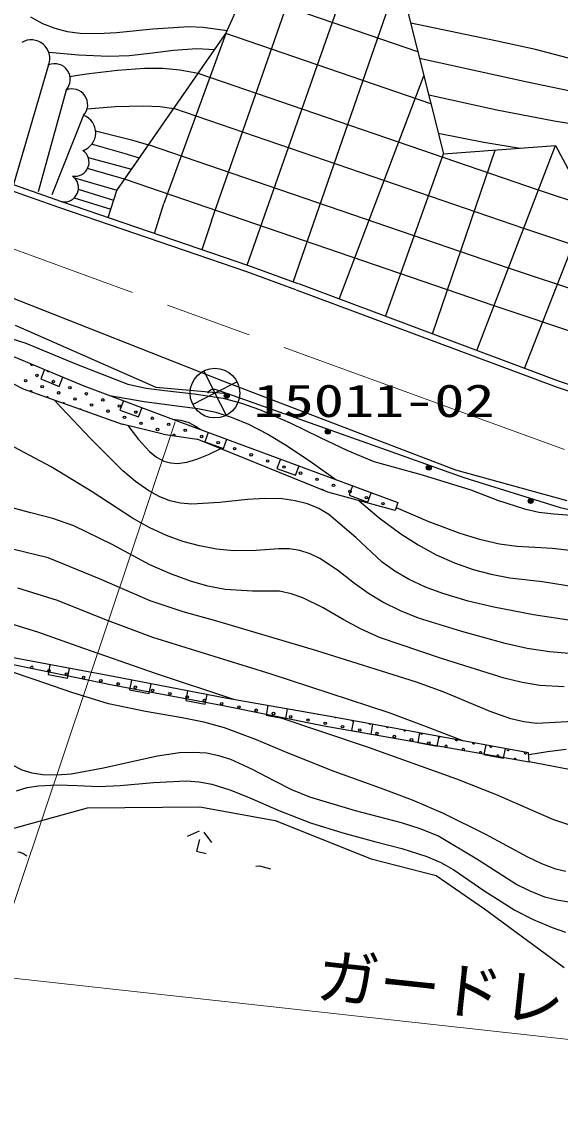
# Model space of a CAD drawing. Units: millimetres, scale not verified. Extents: x 40000 to 680000, y 20000 to 380000.
# Drawn here: x 375890 to 397551, y 259831 to 303825 of the extents above; entities that cross this region are included whole.
import ezdxf
from ezdxf.enums import TextEntityAlignment as Align

# ---------------------------------------------------------------- set-up
doc = ezdxf.new("R2010")
doc.units = ezdxf.units.MM
doc.header["$LTSCALE"] = 1000
doc.linetypes.add('CHAIN', pattern=[18.5, 12, -1.5, 3.5, -1.5])
for name, color, linetype, lineweight in [('M-BGD', 7, 'Continuous', 25), ('M-BMK', 2, 'CHAIN', 13), ('M-BMK-HTXT', 7, 'Continuous', 13)]:
    doc.layers.add(name, color=color, linetype=linetype, lineweight=lineweight)
doc.styles.add('ＭＳ ゴシック', font='')
doc.styles.get('ＭＳ ゴシック').set_extended_font_data('MS Gothic')

# ---------------------------------------------------------------- blocks, each defined once
blk = doc.blocks.new('BUHIN1')
at = {"color": 7, "linetype": 'Continuous', "lineweight": 25}
for points in [[(166, 987), (0, 0), (-162, -984)], [(-987, 166), (0, 0), (981, -158)]]:
    blk.add_lwpolyline(points, dxfattribs=at)
blk.add_circle((0, 0), 1000, dxfattribs=at)

msp = doc.modelspace()

# ---------------------------------------------------------------- linework, layer by layer
at = {"layer": 'M-BGD'}
for p, q in [((383528, 295804), (388105, 308954)), ((384103, 303352), (386582, 308887)), ((384950, 294024), (390227, 309048)), ((390227, 309048), (392851, 298503)), ((386806, 293343), (391069, 305665)), ((391826, 302620), (384847, 305014)), ((376241, 304023), (376718, 303764)), ((376718, 303764), (377213, 303564)), ((377213, 303564), (377712, 303437)), ((381154, 303547), (382603, 303639)), ((382603, 303639), (383190, 303614)), ((383190, 303614), (384156, 303472)), ((395012, 303052), (391538, 303778)), ((377712, 303437), (378231, 303369)), ((378231, 303369), (378955, 303351)), ((378955, 303351), (379700, 303393)), ((379700, 303393), (381154, 303547)), ((379713, 297036), (384103, 303352)), ((380109, 297605), (384103, 303352)), ((384103, 303352), (381604, 296513)), ((392348, 300524), (384103, 303352)), ((381044, 302559), (381995, 302684)), ((381995, 302684), (382932, 302746)), ((382932, 302746), (383655, 302708)), ((396561, 302709), (395012, 303052)), ((398094, 302308), (396561, 302709)), ((376971, 302606), (378172, 302496)), ((378172, 302496), (379396, 302444)), ((379396, 302444), (380207, 302470)), ((380207, 302470), (381044, 302559)), ((391890, 302363), (396223, 301404)), ((376965, 302093), (375555, 297280)), ((379732, 301869), (378604, 301727)), ((380821, 301947), (379732, 301869)), ((381548, 301945), (380821, 301947)), ((382249, 301883), (381548, 301945)), ((382986, 301745), (382249, 301883)), ((378221, 301671), (377827, 301613)), ((378604, 301727), (378221, 301671)), ((396680, 297049), (382986, 301745)), ((388658, 292660), (392068, 301650)), ((396223, 301404), (400292, 300565)), ((377669, 301077), (376550, 296979)), ((395002, 300272), (392262, 300870)), ((378373, 300060), (377095, 296854)), ((378519, 300326), (379644, 300417)), ((379644, 300417), (380766, 300448)), ((380766, 300448), (381452, 300410)), ((381452, 300410), (382002, 300330)), ((396087, 295499), (382002, 300330)), ((397317, 299829), (395002, 300272)), ((399013, 299541), (397317, 299829)), ((378857, 299433), (380296, 299074)), ((392642, 299340), (394482, 298976)), ((377416, 296333), (370476, 298770)), ((377501, 296579), (370558, 299017)), ((380004, 298520), (378686, 298896)), ((380296, 299074), (380988, 298871)), ((395475, 293903), (380988, 298871)), ((392851, 298503), (397369, 298848)), ((394205, 290585), (397369, 298848)), ((394482, 298976), (395945, 298739)), ((397369, 298848), (401116, 291796)), ((378560, 298368), (380307, 297891)), ((380618, 298338), (380004, 298520)), ((390529, 291960), (392851, 298503)), ((392415, 291254), (394930, 298662)), ((379225, 297719), (378534, 297922)), ((378003, 297547), (379717, 297050)), ((380024, 297484), (379225, 297719)), ((394894, 292384), (380024, 297484)), ((379587, 296636), (378164, 297070)), ((379367, 295939), (379713, 297036)), ((398678, 296384), (396680, 297049)), ((385030, 293997), (377501, 296579)), ((377997, 296734), (379476, 296285)), ((384943, 293752), (377416, 296333)), ((381223, 295302), (381604, 296513)), ((396119, 289869), (398670, 296399)), ((383528, 295804), (383137, 294646)), ((399805, 294262), (396087, 295499)), ((387008, 293269), (385030, 293997)), ((400967, 292076), (395475, 293903)), ((386918, 293025), (384943, 293752)), ((397442, 289097), (386945, 293023)), ((397528, 289342), (387036, 293267)), ((384024, 289346), (375313, 292780)), ((371098, 292201), (378387, 289161)), ((400557, 290500), (394894, 292384)), ((374132, 291493), (376045, 290888)), ((374132, 291493), (376045, 290888)), ((375614, 291611), (381286, 289113)), ((372294, 290881), (375936, 289045)), ((376045, 290888), (378093, 290032)), ((376045, 290888), (378093, 290032)), ((378093, 290032), (380161, 289233)), ((378093, 290032), (380161, 289233)), ((376803, 289822), (376649, 289452)), ((377388, 289144), (377541, 289514)), ((375936, 289045), (379931, 287623)), ((376649, 289452), (377388, 289144)), ((378387, 289161), (382317, 287690)), ((380161, 289233), (380890, 289074)), ((380161, 289233), (380890, 289074)), ((380890, 289074), (381643, 288971)), ((380890, 289074), (381643, 288971)), ((381286, 289113), (384170, 288854)), ((393348, 285764), (384024, 289346)), ((400094, 288214), (397442, 289097)), ((400160, 288466), (397528, 289342)), ((379421, 288774), (380818, 288530)), ((381643, 288971), (382828, 288846)), ((381643, 288971), (382828, 288846)), ((382828, 288846), (383994, 288663)), ((382828, 288846), (383994, 288663)), ((383379, 288870), (383400, 288912)), ((383400, 288912), (383431, 288955)), ((383431, 288955), (383473, 288993)), ((383473, 288993), (383511, 289014)), ((383511, 289014), (383560, 289031)), ((383560, 289031), (383611, 289037)), ((383611, 289037), (383656, 289033)), ((383656, 289033), (383699, 289022)), ((383699, 289022), (383934, 288938)), ((383934, 288938), (384170, 288854)), ((383994, 288663), (384729, 288468)), ((383994, 288663), (384729, 288468)), ((384170, 288854), (389982, 286793)), ((377341, 288443), (377202, 288594)), ((377474, 288299), (377341, 288443)), ((378668, 287028), (377474, 288299)), ((379977, 288566), (379837, 288191)), ((379837, 288191), (380586, 287911)), ((380586, 287911), (380726, 288286)), ((380818, 288530), (382236, 288344)), ((382236, 288344), (382965, 288253)), ((382965, 288253), (383689, 288101)), ((384729, 288468), (385459, 288212)), ((384729, 288468), (385459, 288212)), ((385459, 288212), (386686, 287677)), ((385459, 288212), (386686, 287677)), ((381954, 287826), (382289, 287787)), ((382289, 287787), (382607, 287689)), ((383689, 288101), (384354, 287889)), ((384354, 287889), (385011, 287617)), ((381572, 287221), (379931, 287623)), ((380150, 287570), (380579, 287010)), ((382317, 287690), (391021, 284461)), ((382607, 287689), (382854, 287557)), ((382854, 287557), (383094, 287402)), ((383392, 287291), (383253, 286916)), ((385011, 287617), (385793, 287218)), ((386686, 287677), (387900, 287082)), ((386686, 287677), (387900, 287082)), ((377064, 285902), (375155, 286923)), ((379955, 285747), (378668, 287028)), ((380579, 287010), (381033, 286515)), ((381572, 287221), (382948, 287012)), ((388200, 284877), (382948, 287012)), ((383253, 286916), (384003, 286638)), ((384003, 286638), (384142, 287013)), ((385793, 287218), (386565, 286755)), ((387900, 287082), (388964, 286570)), ((387900, 287082), (388964, 286570)), ((381033, 286515), (381311, 286292)), ((382934, 286216), (383395, 286404)), ((383395, 286404), (383874, 286626)), ((386565, 286755), (387552, 286089)), ((388964, 286570), (390056, 286113)), ((388964, 286570), (390056, 286113)), ((389982, 286793), (393679, 285468)), ((381311, 286292), (381605, 286132)), ((381605, 286132), (381866, 286058)), ((381866, 286058), (382151, 286042)), ((382151, 286042), (382534, 286096)), ((382534, 286096), (382934, 286216)), ((386294, 286215), (386154, 285840)), ((387552, 286089), (388527, 285387)), ((390056, 286113), (392005, 285575)), ((390056, 286113), (392005, 285575)), ((378723, 284893), (377064, 285902)), ((380467, 285309), (379955, 285747)), ((386154, 285840), (386904, 285562)), ((386904, 285562), (387044, 285937)), ((392005, 285575), (393952, 284975)), ((392005, 285575), (393952, 284975)), ((397831, 284527), (393348, 285764)), ((380995, 284936), (380467, 285309)), ((389195, 285139), (389056, 284764)), ((393679, 285468), (397547, 284260)), ((380344, 283836), (378723, 284893)), ((381416, 284706), (380995, 284936)), ((381844, 284539), (381416, 284706)), ((390909, 284145), (388200, 284877)), ((389056, 284764), (389806, 284485)), ((389806, 284485), (389945, 284860)), ((393952, 284975), (395027, 284561)), ((393952, 284975), (395027, 284561)), ((376254, 284051), (375397, 284278)), ((382280, 284441), (381844, 284539)), ((382730, 284402), (382280, 284441)), ((383837, 284465), (382730, 284402)), ((384970, 284591), (383837, 284465)), ((385670, 284630), (384970, 284591)), ((386360, 284608), (385670, 284630)), ((386889, 284534), (386360, 284608)), ((387385, 284406), (386889, 284534)), ((387834, 284221), (387385, 284406)), ((388245, 283988), (387834, 284221)), ((389457, 284537), (390272, 283848)), ((391021, 284461), (390909, 284145)), ((390953, 284270), (392226, 283719)), ((395027, 284561), (396111, 284208)), ((395027, 284561), (396111, 284208)), ((396111, 284208), (396691, 284080)), ((396111, 284208), (396691, 284080)), ((397547, 284260), (401472, 283394)), ((377135, 283818), (376254, 284051)), ((377982, 283533), (377135, 283818)), ((381013, 283462), (380344, 283836)), ((389327, 283059), (388245, 283988)), ((390272, 283848), (391136, 283198)), ((396691, 284080), (397291, 284010)), ((396691, 284080), (397291, 284010)), ((397291, 284010), (397993, 283960)), ((397291, 284010), (397993, 283960)), ((379519, 282777), (377982, 283533)), ((381708, 283143), (381013, 283462)), ((392226, 283719), (393510, 283229)), ((382365, 282901), (381708, 283143)), ((383043, 282716), (382365, 282901)), ((390388, 282068), (389327, 283059)), ((391136, 283198), (391835, 282756)), ((393510, 283229), (394303, 282986)), ((394303, 282986), (395106, 282803)), ((376942, 282237), (375515, 282591)), ((381040, 281960), (379519, 282777)), ((383727, 282591), (383043, 282716)), ((384423, 282526), (383727, 282591)), ((385320, 282532), (384423, 282526)), ((386212, 282600), (385320, 282532)), ((386655, 282596), (386212, 282600)), ((387071, 282534), (386655, 282596)), ((387488, 282398), (387071, 282534)), ((391835, 282756), (392565, 282365)), ((395106, 282803), (395813, 282703)), ((395813, 282703), (396530, 282662)), ((396530, 282662), (397240, 282632)), ((397240, 282632), (397940, 282542)), ((379012, 281395), (376942, 282237)), ((387881, 282206), (387488, 282398)), ((388587, 281738), (387881, 282206)), ((390903, 281696), (390388, 282068)), ((392565, 282365), (393295, 282041)), ((393295, 282041), (394055, 281771)), ((381845, 281602), (381040, 281960)), ((382673, 281298), (381845, 281602)), ((389282, 281204), (388587, 281738)), ((391448, 281377), (390903, 281696)), ((394055, 281771), (394782, 281574)), ((394782, 281574), (395529, 281433)), ((381048, 280502), (379012, 281395)), ((383372, 281102), (382673, 281298)), ((389836, 280797), (389282, 281204)), ((392129, 281057), (391448, 281377)), ((395529, 281433), (396845, 281283)), ((396845, 281283), (398166, 281072)), ((375708, 281031), (377306, 280534)), ((384071, 280967), (383372, 281102)), ((385168, 280897), (384071, 280967)), ((386255, 280889), (385168, 280897)), ((386731, 280785), (386255, 280889)), ((387196, 280620), (386731, 280785)), ((390410, 280449), (389836, 280797)), ((392827, 280795), (392129, 281057)), ((393848, 280495), (392827, 280795)), ((377306, 280534), (379215, 279761)), ((382385, 280066), (381048, 280502)), ((388014, 280219), (387196, 280620)), ((391121, 280097), (390410, 280449)), ((394882, 280253), (393848, 280495)), ((396481, 279945), (394882, 280253)), ((383734, 279691), (382385, 280066)), ((388821, 279755), (388014, 280219)), ((391853, 279803), (391121, 280097)), ((393590, 279264), (391853, 279803)), ((398078, 279697), (396481, 279945)), ((376578, 279225), (375022, 279713)), ((379215, 279761), (381144, 279047)), ((387763, 278490), (383734, 279691)), ((389544, 279362), (388821, 279755)), ((390281, 279030), (389544, 279362)), ((378114, 278680), (376578, 279225)), ((381144, 279047), (385906, 277559)), ((392783, 278179), (390281, 279030)), ((395339, 278784), (393590, 279264)), ((381263, 277575), (378114, 278680)), ((391770, 277233), (387763, 278490)), ((396225, 278585), (395339, 278784)), ((397121, 278445), (396225, 278585)), ((379565, 277453), (375259, 278258)), ((395305, 277386), (392783, 278179)), ((398772, 278313), (397121, 278445)), ((379529, 277111), (375212, 277997)), ((376432, 277329), (375356, 277685)), ((377019, 277929), (376945, 277536)), ((377732, 277389), (377805, 277782)), ((377905, 276815), (376432, 277329)), ((376945, 277536), (377732, 277389)), ((384081, 276591), (379565, 277453)), ((380301, 277313), (380226, 276920)), ((381012, 276770), (381087, 277163)), ((384418, 276532), (381263, 277575)), ((385906, 277559), (390658, 276013)), ((392847, 276846), (391770, 277233)), ((396021, 277212), (395305, 277386)), ((396736, 277099), (396021, 277212)), ((379382, 276362), (377905, 276815)), ((383927, 276290), (379529, 277111)), ((380226, 276920), (381012, 276770)), ((382559, 276882), (382484, 276489)), ((383270, 276339), (383345, 276732)), ((393903, 276402), (392847, 276846)), ((397719, 277036), (396736, 277099)), ((380860, 276050), (379382, 276362)), ((382484, 276489), (383270, 276339)), ((388051, 275463), (383927, 276290)), ((388292, 275852), (384081, 276591)), ((385793, 276291), (385723, 275897)), ((394733, 276044), (393903, 276402)), ((382340, 275799), (380860, 276050)), ((385723, 275897), (386511, 275758)), ((386511, 275758), (386581, 276152)), ((396284, 274387), (388292, 275852)), ((390658, 276013), (392164, 275447)), ((395561, 275752), (394733, 276044)), ((383207, 275625), (382340, 275799)), ((384049, 275394), (383207, 275625)), ((386237, 275826), (389821, 274613)), ((396303, 274005), (388051, 275463)), ((389231, 275680), (389159, 275286)), ((389945, 275142), (390018, 275536)), ((392164, 275447), (393666, 274867)), ((396086, 275627), (395561, 275752)), ((396608, 275564), (396086, 275627)), ((398333, 275661), (396608, 275564)), ((385338, 274913), (384049, 275394)), ((389159, 275286), (389945, 275142)), ((391895, 275192), (391823, 274798)), ((392609, 274654), (392682, 275047)), ((386610, 274373), (385338, 274913)), ((389821, 274613), (393386, 273343)), ((391823, 274798), (392609, 274654)), ((394559, 274703), (394487, 274310)), ((395273, 274166), (395346, 274559)), ((381354, 274249), (380440, 274054)), ((382235, 274377), (381354, 274249)), ((382787, 274400), (382235, 274377)), ((383320, 274364), (382787, 274400)), ((383817, 274268), (383320, 274364)), ((384298, 274115), (383817, 274268)), ((385170, 273718), (384298, 274115)), ((388464, 273637), (386610, 274373)), ((394487, 274310), (395273, 274166)), ((396303, 274005), (396284, 274387)), ((397047, 274419), (396288, 274308)), ((397796, 274513), (397047, 274419)), ((375897, 273691), (375538, 273869)), ((376300, 273567), (375897, 273691)), ((379170, 273763), (377877, 273529)), ((380440, 274054), (379170, 273763)), ((386037, 273255), (385170, 273718)), ((396302, 274029), (397917, 273722)), ((376727, 273500), (376300, 273567)), ((377296, 273484), (376727, 273500)), ((377877, 273529), (377296, 273484)), ((381191, 273188), (382501, 273251)), ((382501, 273251), (383021, 273216)), ((383021, 273216), (383537, 273120)), ((386750, 272898), (386037, 273255)), ((390327, 272963), (388464, 273637)), ((393386, 273343), (394980, 272704)), ((375670, 272850), (376102, 272983)), ((376102, 272983), (376554, 273058)), ((376554, 273058), (377316, 273091)), ((377316, 273091), (378113, 273064)), ((378113, 273064), (378981, 273033)), ((378981, 273033), (379852, 273062)), ((379852, 273062), (381191, 273188)), ((383537, 273120), (384253, 272899)), ((384253, 272899), (384967, 272614)), ((387477, 272601), (386750, 272898)), ((391604, 272476), (390327, 272963)), ((384967, 272614), (386225, 272063)), ((389312, 272053), (387477, 272601)), ((392858, 271934), (391604, 272476)), ((394980, 272704), (396568, 272003)), ((375230, 271250), (378529, 272170)), ((378529, 272170), (383051, 272209)), ((383051, 272209), (386078, 271658)), ((386225, 272063), (387506, 271568)), ((391161, 271564), (389312, 272053)), ((394556, 271093), (392858, 271934)), ((396568, 272003), (397286, 271698)), ((386078, 271658), (389949, 270119)), ((387506, 271568), (388807, 271155)), ((391915, 271325), (391161, 271564)), ((397286, 271698), (398014, 271454)), ((383019, 271233), (382548, 271020)), ((383208, 271184), (383515, 270768)), ((388807, 271155), (390130, 270798)), ((392633, 271036), (391915, 271325)), ((394202, 270101), (392633, 271036)), ((396251, 270186), (394556, 271093)), ((383032, 270894), (382911, 270429)), ((390130, 270798), (391175, 270534)), ((382911, 270429), (383300, 270328)), ((391175, 270534), (392193, 270215)), ((392193, 270215), (392745, 269971)), ((396808, 269913), (396251, 270186)), ((385304, 269823), (385456, 269835)), ((385456, 269835), (385890, 269711)), ((389949, 270119), (392565, 269444)), ((392745, 269971), (393278, 269668)), ((395770, 269097), (394202, 270101)), ((397376, 269701), (396808, 269913)), ((397775, 269608), (397376, 269701)), ((392565, 269444), (394502, 268106)), ((393278, 269668), (394482, 268834)), ((394482, 268834), (395729, 268044)), ((396341, 268807), (395770, 269097)), ((396929, 268575), (396341, 268807)), ((397417, 268443), (396929, 268575)), ((397903, 268372), (397417, 268443)), ((394502, 268106), (397707, 265741)), ((395729, 268044), (396468, 267666)), ((396468, 267666), (397232, 267344)), ((397232, 267344), (397769, 267157))]:
    msp.add_line(p, q, dxfattribs=at)
for centre, radius in [((376497, 289583), 49.8), ((376043, 289374), 49.8), ((376706, 289128), 49.8), ((377160, 289337), 49.8), ((377823, 289091), 49.8), ((377369, 288882), 49.8), ((378032, 288636), 49.8), ((378486, 288845), 49.8), ((379149, 288599), 49.8), ((384137, 288761), 99.5), ((384137, 288761), 88), ((384137, 288761), 76.5), ((384137, 288761), 64.5), ((384137, 288761), 53), ((384137, 288761), 39), ((384137, 288761), 27), ((384137, 288761), 15.5), ((384137, 288761), 3), ((378695, 288390), 49.8), ((379358, 288144), 49.8), ((379812, 288353), 49.8), ((380021, 287898), 49.8), ((380475, 288107), 49.8), ((381138, 287861), 49.8), ((380684, 287653), 49.8), ((381347, 287407), 49.8), ((381801, 287615), 49.8), ((382464, 287369), 49.8), ((388201, 287319), 99.5), ((388201, 287319), 88), ((388201, 287319), 76.5), ((388201, 287319), 64.5), ((388201, 287319), 53), ((388201, 287319), 39), ((388201, 287319), 27), ((388201, 287319), 15.5), ((388201, 287319), 3), ((383127, 287123), 49.8), ((383790, 286877), 49.8), ((384453, 286631), 49.8), ((385116, 286385), 49.8), ((385779, 286139), 49.8), ((392263, 285870), 99.5), ((386442, 285893), 49.8), ((387105, 285648), 49.8), ((392263, 285870), 88), ((392263, 285870), 76.5), ((392263, 285870), 64.5), ((392263, 285870), 53), ((392263, 285870), 39), ((392263, 285870), 27), ((392263, 285870), 15.5), ((392263, 285870), 3), ((387768, 285402), 49.8), ((388431, 285156), 49.8), ((389094, 284910), 49.8), ((389756, 284664), 49.8), ((390419, 284418), 49.8), ((396364, 284525), 99.5), ((396364, 284525), 88), ((396364, 284525), 76.5), ((396364, 284525), 64.5), ((396364, 284525), 53), ((396364, 284525), 39), ((396364, 284525), 27), ((396364, 284525), 15.5), ((396364, 284525), 3), ((376985, 277691), 49.8), ((377680, 277558), 49.8), ((378374, 277426), 49.8), ((379069, 277293), 49.8), ((379764, 277161), 49.8), ((380458, 277028), 49.8), ((381153, 276896), 49.8), ((381847, 276763), 49.8), ((382542, 276630), 49.8), ((383236, 276498), 49.8), ((383931, 276365), 49.8), ((384626, 276233), 49.8), ((385320, 276100), 49.8), ((386015, 275968), 49.8), ((386709, 275835), 49.8), ((387404, 275703), 49.8), ((388098, 275570), 49.8), ((388793, 275437), 49.8), ((389488, 275305), 49.8), ((390182, 275172), 49.8), ((390877, 275040), 49.8), ((391571, 274907), 49.8), ((392266, 274775), 49.8)]:
    msp.add_circle(centre, radius, dxfattribs=at)
for centre, radius, start, end in [((376272, 302358), 742, 339.0537, 120.974), ((377203, 301506), 634, 317.382, 112.0212), ((377906, 300489), 634, 317.382, 112.0212), ((378109, 299356), 752, 288.6113, 69.5027), ((378021, 298176), 572, 260.3434, 54.9827), ((377597, 297143), 572, 260.3434, 54.9827), ((376289, 290037), 49.8, 158.4629, 336.2659), ((376952, 289791), 49.8, 193.1681, 301.5607), ((376251, 288920), 49.8, 354.4202, 146.4076), ((376914, 288674), 49.8, 6.0416, 134.7862), ((377577, 288428), 49.8, 18.9838, 121.8498), ((378240, 288182), 49.8, 34.9686, 105.8651), ((382009, 287161), 49.8, 344.6053, 178.1484), ((387313, 285193), 49.8, 23.5415, 112.8706), ((387976, 284947), 49.8, 358.9429, 137.4692), ((376291, 277823), 49.8, 278.1172, 238.6745), ((387817, 275984), 49.8, 243.8674, 276.2064), ((388512, 275851), 49.8, 221.2058, 298.0262), ((389206, 275718), 49.8, 212.3966, 306.8354), ((389901, 275586), 49.8, 204.7018, 314.5302), ((390596, 275453), 49.8, 197.6771, 321.5549), ((391290, 275321), 49.8, 191.0865, 328.1455), ((391985, 275188), 49.8, 184.7829, 334.4491), ((392679, 275056), 49.8, 178.6629, 340.5691), ((392960, 274642), 49.8, 282.4643, 237.4942), ((393374, 274923), 49.8, 172.6456, 346.5864), ((393655, 274510), 49.8, 303.1356, 216.8228), ((394068, 274791), 49.8, 166.6618, 352.5702), ((394763, 274658), 49.8, 160.6454, 358.5866), ((395458, 274525), 49.8, 154.5271, 4.7049), ((394349, 274377), 49.8, 317.6354, 202.3231), ((395044, 274244), 49.8, 330.0713, 189.8871), ((395739, 274112), 49.8, 341.5829, 178.3755), ((396152, 274393), 49.8, 148.2264, 11.0056), ((375662, 269767), 624, 46.0438, 83.3939)]:
    msp.add_arc(centre, radius, start, end, dxfattribs=at)
at = {"layer": 'M-BMK'}
msp.add_line((369064, 297038), (398822, 286197), dxfattribs=at)
at = {"layer": 'M-BMK-HTXT'}
for p, q in [((382065, 287721), (374493, 265139)), ((433820, 258873), (374587, 265419))]:
    msp.add_line(p, q, dxfattribs=at)

# ---------------------------------------------------------------- block references
at = {"layer": 'M-BGD', "rotation": 306.5}
msp.add_blockref('BUHIN1', (383660, 288871), dxfattribs=at)

# ---------------------------------------------------------------- texts
at = {"layer": 'M-BGD', "style": 'ＭＳ ゴシック', "width": 1.35}
msp.add_text('15011-02', height=1320, dxfattribs=at).set_placement((385214, 287513), align=Align.BOTTOM_LEFT)
at = {"layer": 'M-BMK-HTXT', "style": 'ＭＳ ゴシック'}
msp.add_text('ガードレール', height=1833, rotation=353.9, dxfattribs=at).set_placement((387621, 263983), align=Align.BOTTOM_LEFT)

doc.saveas('drawing.dxf')
